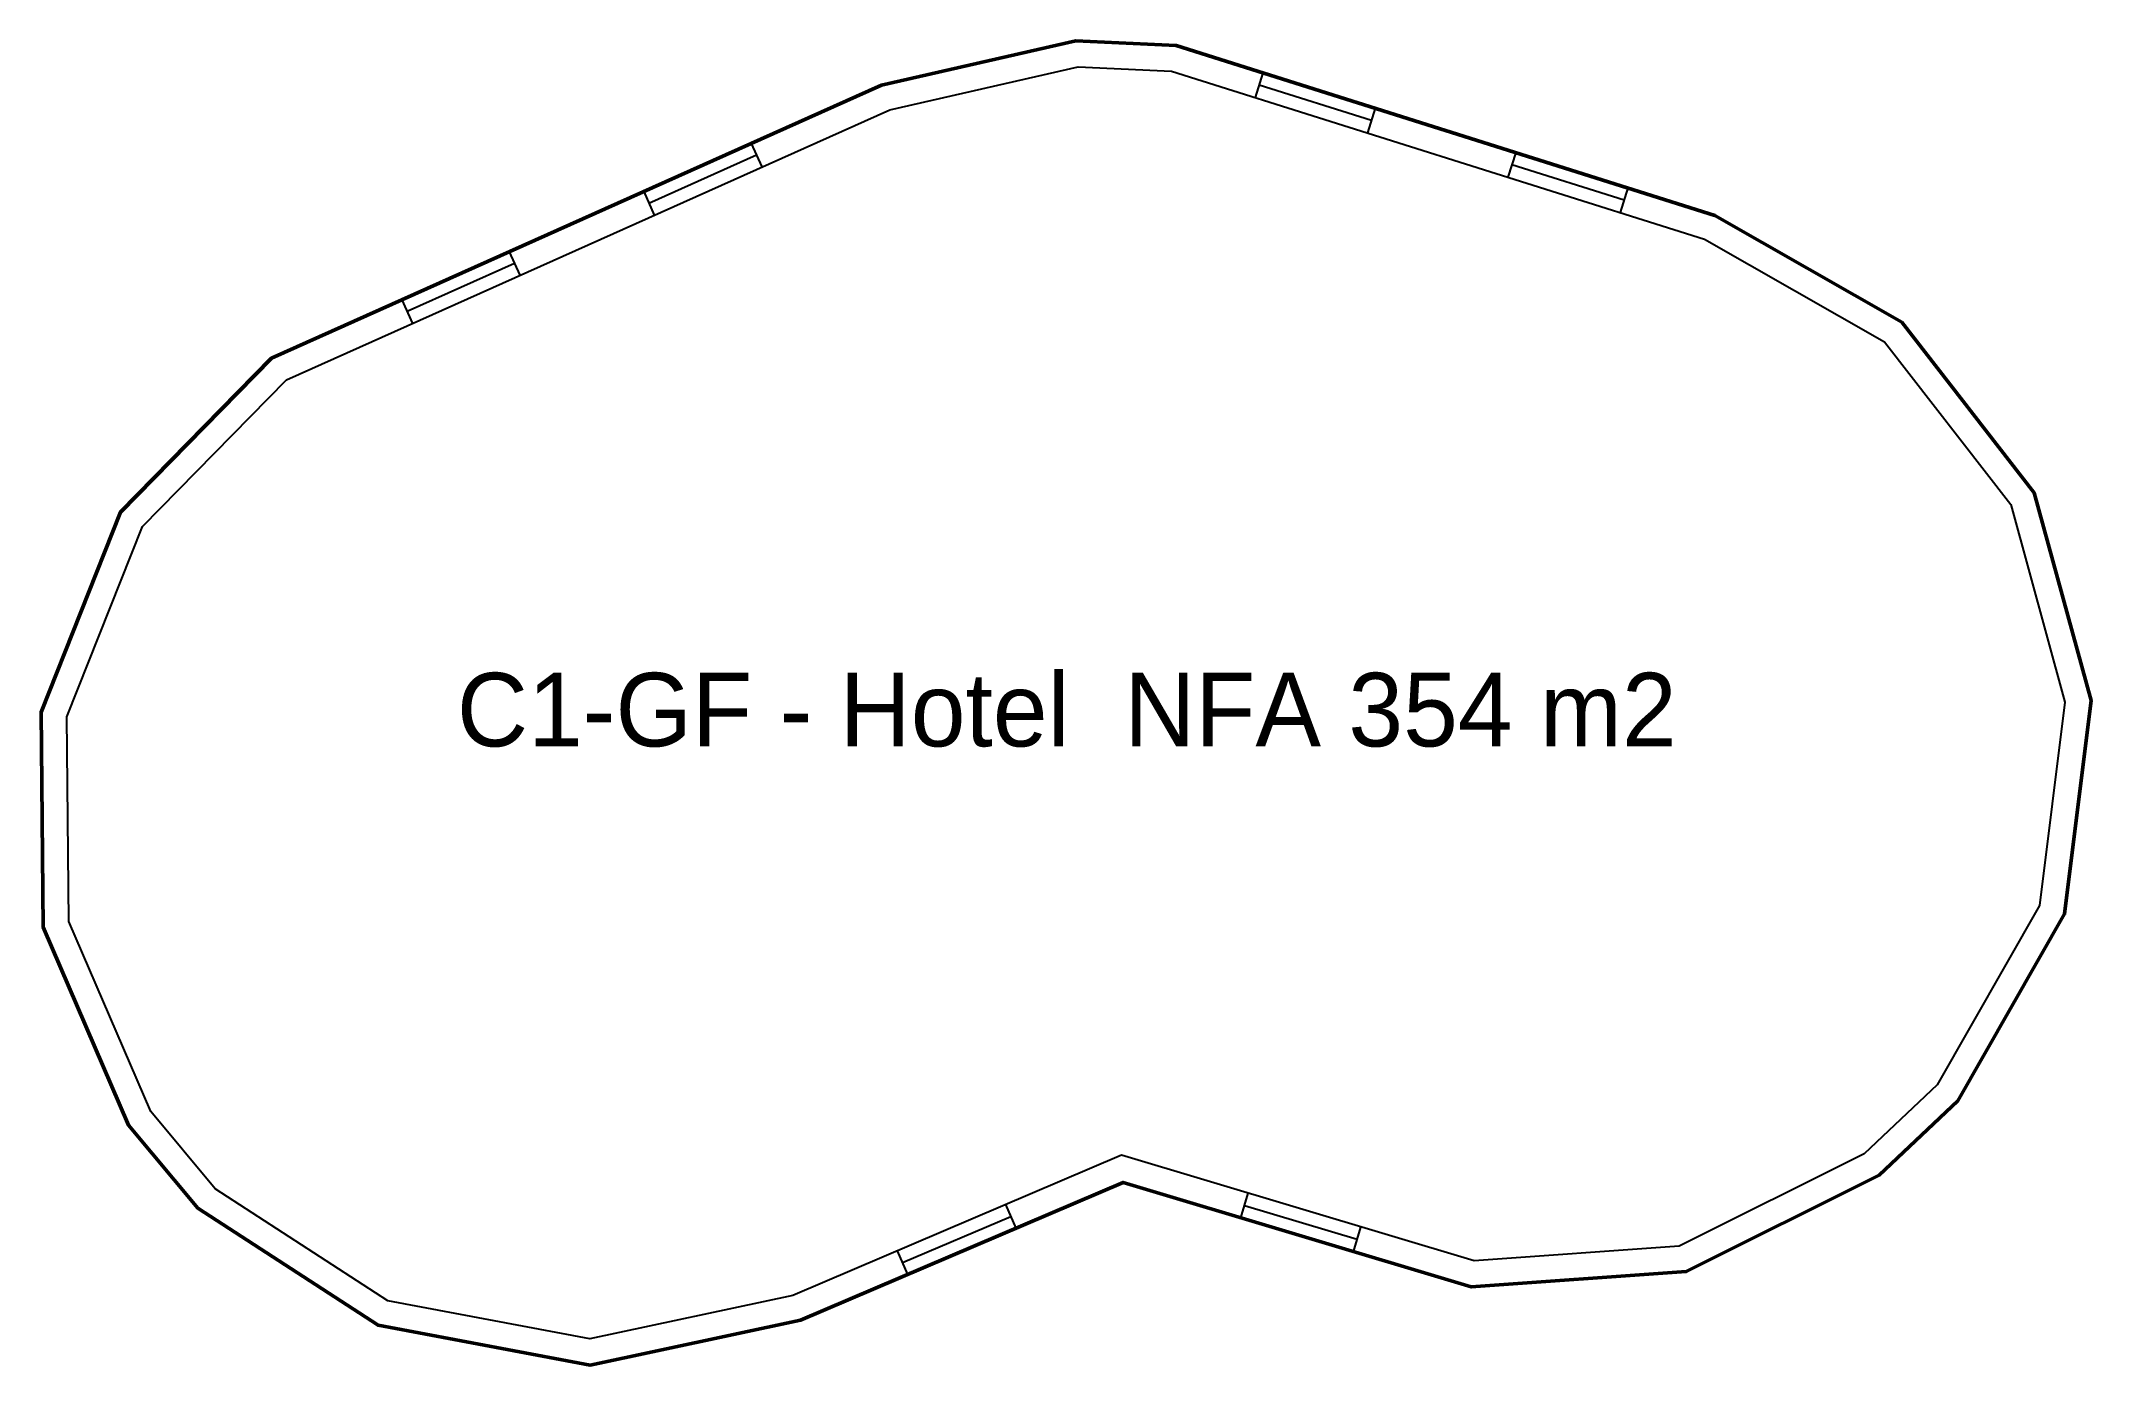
# Model space of a CAD drawing. Header units: metres. Extents: x -33.4 to -5.5, y -53.5 to -35.5.
import ezdxf
from ezdxf.enums import TextEntityAlignment as Align

# ---------------------------------------------------------------- set-up
doc = ezdxf.new("R2010")
doc.units = ezdxf.units.M
for name, color, linetype in [('TEXT', 250, 'Continuous'), ('WALL', 7, 'Continuous'), ('WINDOW', 5, 'Continuous')]:
    doc.layers.add(name, color=color, linetype=linetype)

msp = doc.modelspace()

# ---------------------------------------------------------------- linework, layer by layer
at = {"layer": 'WALL', "lineweight": 50}
msp.add_lwpolyline([(-21.95, -36.11), (-30.24, -39.82), (-32.29, -41.91), (-33.37, -44.63), (-33.34, -47.55), (-32.18, -50.24), (-31.24, -51.37), (-28.79, -52.96), (-25.91, -53.5), (-23.05, -52.89), (-18.67, -51.02), (-13.94, -52.44), (-11.02, -52.23), (-8.4, -50.92), (-7.33, -49.91), (-5.88, -47.37), (-5.52, -44.47), (-6.29, -41.65), (-8.09, -39.33), (-10.63, -37.88), (-17.95, -35.57), (-19.31, -35.51)], close=True, dxfattribs=at)
at = {"layer": 'WALL'}
msp.add_lwpolyline([(-21.839, -36.444), (-19.278, -35.862), (-18.011, -35.918), (-10.771, -38.203), (-8.324, -39.599), (-6.609, -41.809), (-5.876, -44.495), (-6.219, -47.257), (-7.608, -49.691), (-8.603, -50.63), (-11.114, -51.886), (-13.901, -52.086), (-18.691, -50.648), (-23.156, -52.555), (-25.914, -53.143), (-28.657, -52.629), (-31.005, -51.105), (-31.879, -50.055), (-32.991, -47.476), (-33.019, -44.695), (-31.991, -42.105), (-30.037, -40.112), (-21.839, -36.444)], close=True, dxfattribs=at)
at = {"layer": 'WINDOW'}
for p, q in [((-16.769, -35.943), (-16.875, -36.276)), ((-15.296, -36.591), (-16.822, -36.109)), ((-15.244, -36.424), (-15.349, -36.758)), ((-23.722, -36.903), (-23.579, -37.222)), ((-13.336, -37.026), (-13.442, -37.36)), ((-23.65, -37.063), (-25.111, -37.716)), ((-11.863, -37.674), (-13.389, -37.193)), ((-25.182, -37.557), (-25.039, -37.876)), ((-11.811, -37.507), (-11.916, -37.841)), ((-27.008, -38.373), (-26.865, -38.693)), ((-26.936, -38.533), (-28.397, -39.187)), ((-28.468, -39.027), (-28.325, -39.347)), ((-17.071, -51.5), (-16.971, -51.165)), ((-21.664, -52.108), (-20.193, -51.48)), ((-20.124, -51.641), (-20.262, -51.319)), ((-17.021, -51.332), (-15.488, -51.792)), ((-15.539, -51.96), (-15.438, -51.625)), ((-21.596, -52.269), (-21.733, -51.947))]:
    msp.add_line(p, q, dxfattribs=at)

# ---------------------------------------------------------------- texts
at = {"layer": 'TEXT'}
msp.add_text('C1-GF - Hotel  NFA 354 m2', height=1, dxfattribs=at).set_placement((-19.434, -44.595), align=Align.MIDDLE_CENTER)

doc.saveas('drawing.dxf')
